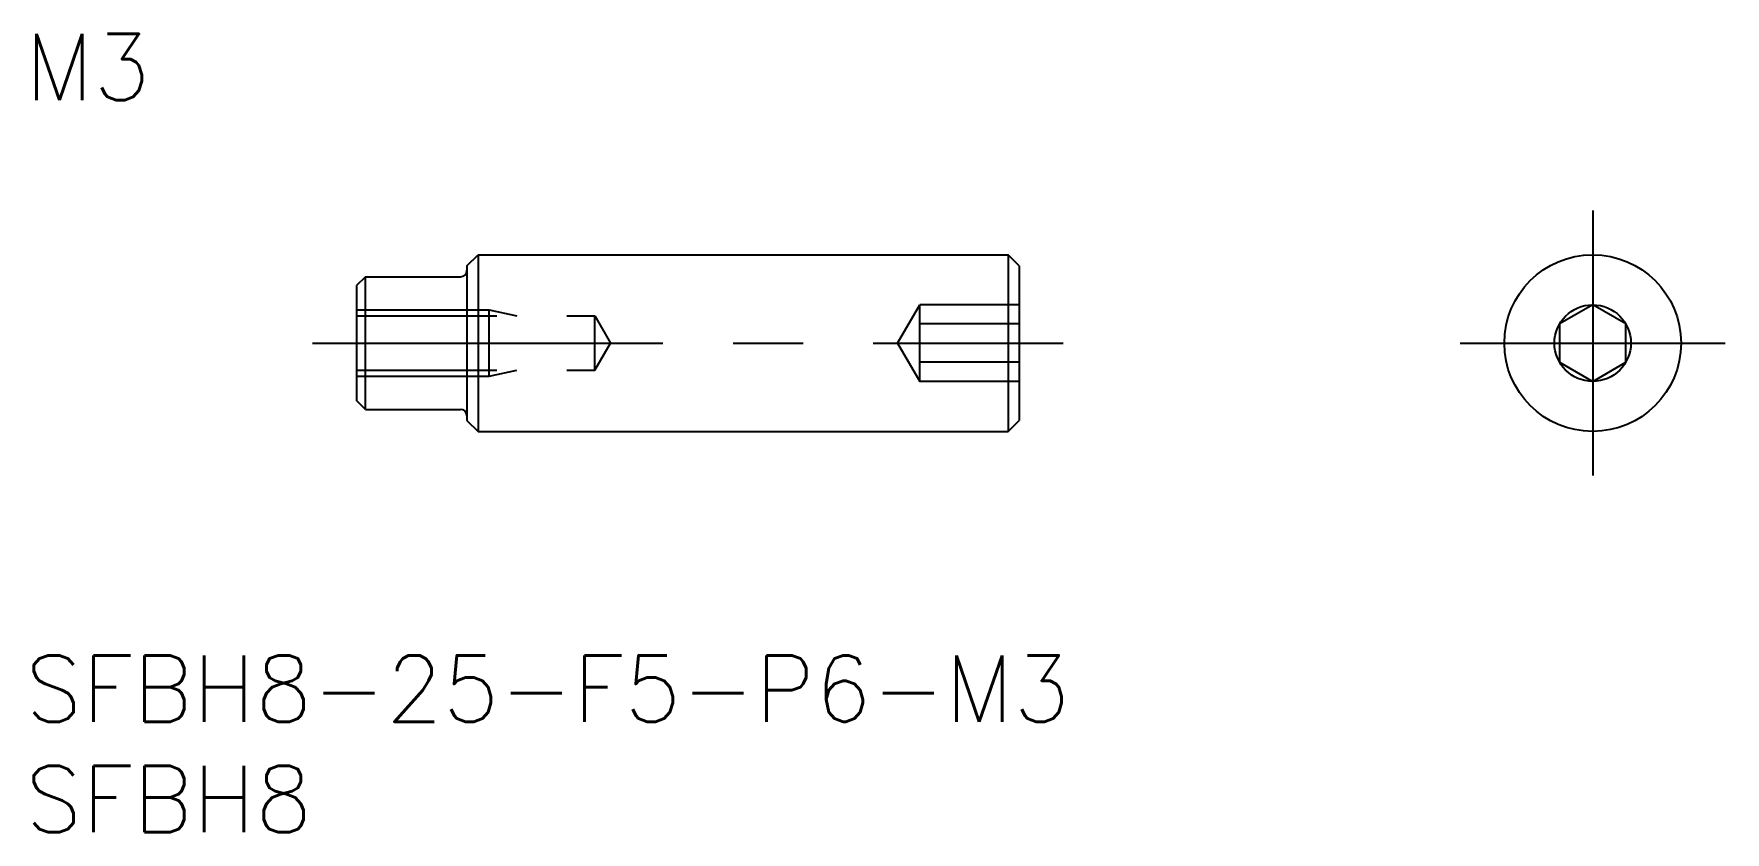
# Model space of a CAD drawing. Extents: x 0.4 to 77, y -8 to 28.1.
import ezdxf

# ---------------------------------------------------------------- set-up
doc = ezdxf.new("R2010")
doc.units = 0
doc.header["$LTSCALE"] = 0.5
doc.linetypes.add('CENTER', pattern=[50.8, 31.75, -6.35, 6.35, -6.35])
doc.linetypes.add('DASHED', pattern=[19.05, 12.7, -6.35])
for name, color, linetype in [('MSM_CENTER', 1, 'CENTER'), ('MSM_CONTINUOUS', 7, 'CONTINUOUS'), ('MSM_DASHED', 4, 'DASHED'), ('MSM_PART_NUMBER', 7, 'CONTINUOUS')]:
    doc.layers.add(name, color=color, linetype=linetype)
doc.styles.get("Standard").update_dxf_attribs({"font": 'txt.shx', "height": 3, "bigfont": 'bigfont.shx'})

# ---------------------------------------------------------------- blocks, each defined once
blk = doc.blocks.new('*U4')
at = {"layer": 'MSM_PART_NUMBER'}
blk.add_text('SFBH8-25-F5-P6-M3', height=3, dxfattribs=at).set_placement((0, -3))
blk = doc.blocks.new('*U5')
at = {"layer": 'MSM_PART_NUMBER'}
blk.add_text('SFBH8', height=3, dxfattribs=at).set_placement((0, -8))
blk = doc.blocks.new('*U6')
at = {"layer": 'MSM_PART_NUMBER'}
blk.add_text('M3', height=3, dxfattribs=at).set_placement((0, 25.14))

msp = doc.modelspace()

# ---------------------------------------------------------------- linework, layer by layer
at = {"layer": 'MSM_CENTER'}
for p, q in [((70.974, 20.14), (70.974, 8.14)), ((13, 14.14), (47, 14.14)), ((64.974, 14.14), (76.974, 14.14))]:
    msp.add_line(p, q, dxfattribs=at)
at = {"layer": 'MSM_CONTINUOUS'}
for p, q in [((20, 17.64), (20.5, 18.14)), ((20, 17.64), (20, 10.64)), ((20.5, 18.14), (44.5, 18.14)), ((20.5, 18.14), (20.5, 10.14)), ((44.5, 18.14), (44.5, 10.14)), ((45, 17.64), (44.5, 18.14)), ((45, 17.64), (45, 10.64)), ((15.4, 17.14), (15, 16.74)), ((15.4, 17.14), (19.7, 17.14)), ((15.4, 11.14), (15.4, 17.14)), ((15, 16.74), (15, 11.54)), ((70.974, 15.872), (69.474, 15.006)), ((72.474, 15.006), (70.974, 15.872)), ((69.474, 15.006), (69.474, 13.274)), ((72.474, 13.274), (72.474, 15.006)), ((69.474, 13.274), (70.974, 12.408)), ((70.974, 12.408), (72.474, 13.274)), ((15.4, 11.14), (15, 11.54)), ((15.4, 11.14), (19.7, 11.14)), ((20, 10.64), (20.5, 10.14)), ((20.5, 10.14), (44.5, 10.14)), ((44.5, 10.14), (45, 10.64))]:
    msp.add_line(p, q, dxfattribs=at)
for radius in [4, 1.732]:
    msp.add_circle((70.974, 14.14), radius, dxfattribs=at)
for centre, start, end in [((19.7, 17.44), 270, 0), ((19.7, 10.84), 0, 90)]:
    msp.add_arc(centre, 0.3, start, end, dxfattribs=at)
at = {"layer": 'MSM_DASHED'}
for p, q in [((15, 15.64), (21, 15.64)), ((15, 15.37), (25.79, 15.37)), ((21, 15.64), (22.25, 15.37)), ((21, 12.64), (21, 15.64)), ((25.79, 12.911), (25.79, 15.37)), ((25.79, 15.37), (26.5, 14.14)), ((39.5, 14.14), (40.5, 15.872)), ((45, 15.872), (40.5, 15.872)), ((40.5, 12.408), (40.5, 15.872)), ((45, 15.006), (40.5, 15.006)), ((25.79, 12.911), (26.5, 14.14)), ((39.5, 14.14), (40.5, 12.408)), ((45, 13.274), (40.5, 13.274)), ((15, 12.911), (25.79, 12.911)), ((15, 12.64), (21, 12.64)), ((21, 12.64), (22.25, 12.911)), ((45, 12.408), (40.5, 12.408))]:
    msp.add_line(p, q, dxfattribs=at)

# ---------------------------------------------------------------- block references
at = {"layer": 'MSM_CONTINUOUS'}
for name in ['*U6', '*U4', '*U5']:
    msp.add_blockref(name, (0, 0), dxfattribs=at)

doc.saveas('drawing.dxf')
